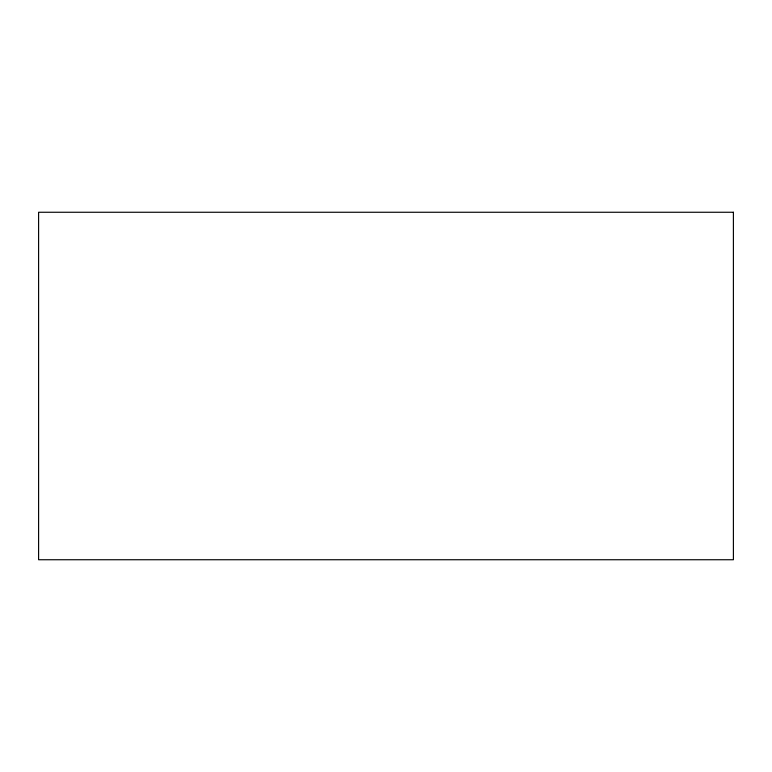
<?xml version="1.0" encoding="UTF-8"?>
<svg xmlns="http://www.w3.org/2000/svg" width="772" height="772" viewBox="0 0 772 772"><rect width="100%" height="100%" fill="white"/><g stroke="black" fill="none" stroke-linecap="round" stroke-linejoin="round"><path stroke-width="1.16" d="M733.4 212.261L38.6 212.261L38.6 559.739L733.4 559.739L733.4 212.261"/></g></svg>
